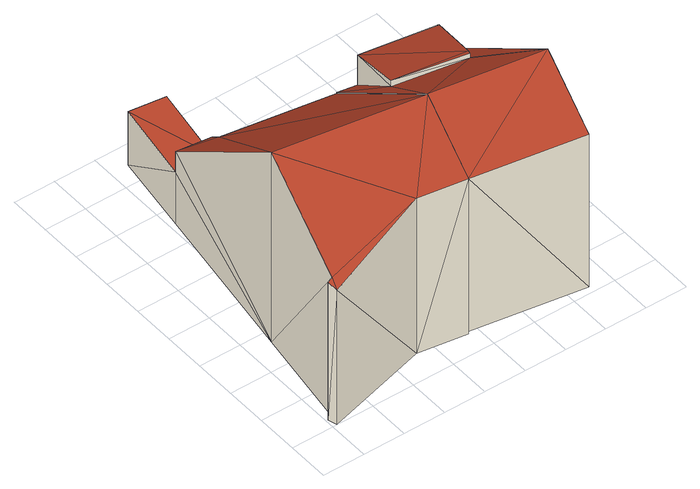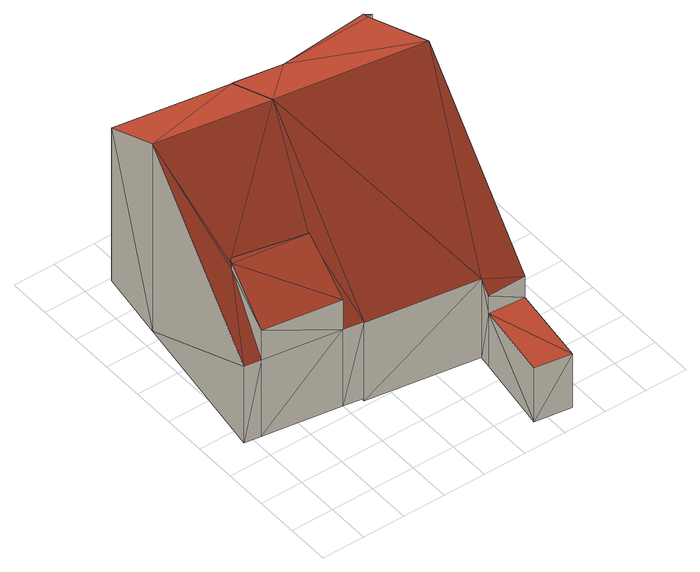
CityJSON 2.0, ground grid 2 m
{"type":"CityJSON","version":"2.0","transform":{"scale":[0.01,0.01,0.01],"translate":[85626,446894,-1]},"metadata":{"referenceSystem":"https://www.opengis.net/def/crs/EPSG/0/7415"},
"CityObjects":{
"building1":{"type":"Building","attributes":{"oorspronkelijk_bouwjaar":2007,"status":"Pand in gebruik","geconstateerd":false,"h_maaiveld":-0.441,"dak_type":"slanted","pw_datum":"2013-12-01","pw_actueel":"yes","pw_bron":"ahn3","reconstructie_methode":"tudelft3d-geoflow","versie_methode":"v21.03.1","kas_warenhuis":false,"ondergronds_type":"above ground","lod11_replace":false,"reconstruction_skipped":false},"geometry":[{"type":"Solid","lod":"2.2","boundaries":[[[[0,1,2]],[[3,2,4]],[[3,0,2]],[[3,4,5]],[[6,5,7]],[[4,8,7]],[[6,7,9]],[[10,11,12]],[[12,5,6]],[[10,12,6]],[[5,4,7]],[[13,5,14]],[[14,5,12]],[[14,12,15]],[[15,12,11]],[[16,4,17]],[[18,16,17]],[[17,4,2]],[[19,0,20]],[[20,0,3]],[[21,8,16]],[[16,8,4]],[[18,17,20]],[[22,18,20]],[[15,11,23]],[[23,11,10]],[[24,6,25]],[[25,6,9]],[[25,9,7]],[[26,25,7]],[[22,20,5]],[[13,22,5]],[[5,20,3]],[[26,7,21]],[[21,7,8]],[[23,10,6]],[[24,23,6]],[[27,1,19]],[[19,1,0]],[[17,2,1]],[[27,17,1]],[[17,27,19]],[[20,17,19]],[[26,13,24]],[[23,14,15]],[[25,26,24]],[[24,13,14]],[[23,24,14]],[[21,16,26]],[[13,16,22]],[[22,16,18]],[[13,26,16]]]],"semantics":{"surfaces":[{"type":"GroundSurface"},{"type":"WallSurface"},{"type":"RoofSurface"}],"values":[[0,0,0,0,0,0,0,0,0,0,0,1,1,1,1,1,1,1,1,1,1,1,1,1,1,1,1,1,1,1,1,1,1,1,1,1,1,1,1,1,1,2,2,2,2,2,2,2,2,2,2,2]]}}]},
"building2":{"type":"Building","attributes":{"oorspronkelijk_bouwjaar":2007,"status":"Pand in gebruik","geconstateerd":false,"h_maaiveld":-0.297,"dak_type":"slanted","pw_datum":"2013-12-01","pw_actueel":"yes","pw_bron":"ahn3","reconstructie_methode":"tudelft3d-geoflow","versie_methode":"v21.03.1","kas_warenhuis":false,"ondergronds_type":"above ground","lod11_replace":false,"reconstruction_skipped":false},"geometry":[{"type":"Solid","lod":"2.2","boundaries":[[[[28,29,30]],[[31,30,32]],[[32,29,33]],[[34,30,31]],[[35,28,30]],[[30,29,32]],[[36,28,35]],[[37,36,35]],[[38,32,39]],[[39,32,33]],[[40,41,38]],[[42,40,38]],[[32,38,31]],[[38,41,31]],[[43,44,45]],[[45,44,46]],[[47,48,44]],[[43,47,44]],[[49,34,41]],[[41,34,31]],[[50,29,36]],[[36,29,28]],[[37,35,30]],[[51,37,30]],[[39,33,29]],[[50,39,29]],[[42,38,48]],[[47,42,48]],[[45,46,40]],[[40,46,41]],[[51,30,49]],[[49,30,34]],[[45,40,42]],[[43,45,47]],[[47,45,42]],[[46,49,41]],[[50,44,48]],[[50,51,44]],[[46,51,49]],[[44,51,46]],[[39,48,38]],[[50,48,39]],[[37,51,36]],[[36,51,50]]]],"semantics":{"surfaces":[{"type":"GroundSurface"},{"type":"WallSurface"},{"type":"RoofSurface"}],"values":[[0,0,0,0,0,0,1,1,1,1,1,1,1,1,1,1,1,1,1,1,1,1,1,1,1,1,1,1,1,1,1,1,2,2,2,2,2,2,2,2,2,2,2,2]]}}]}
},
"vertices":[
[288,1701,56],[460,1675,56],[403,1307,56],[229,1316,56],[395,1251,56],[110,540,56],[521,139,56],[804,435,56],[916,1171,56],[753,103,56],[22,3,56],[10,44,56],[34,51,56],[110,540,1069],[34,51,800],[10,44,794],[395,1251,474],[403,1307,335],[403,1307,429],[288,1701,342],[229,1316,331],[916,1171,474],[229,1316,443],[22,3,773],[521,139,886],[753,103,886],[804,435,1068],[460,1675,346],
[753,103,70],[804,437,70],[1338,354,70],[1372,1101,70],[1009,1156,70],[916,1171,70],[1450,1089,70],[1287,21,70],[753,103,885],[1287,21,886],[1009,1156,479],[916,1171,479],[1372,1101,637],[1372,1101,479],[1009,1156,638],[1288,793,754],[1288,793,730],[1299,816,746],[1299,816,711],[951,863,749],[951,863,717],[1450,1089,479],[804,437,1069],[1338,354,1070]
]}
